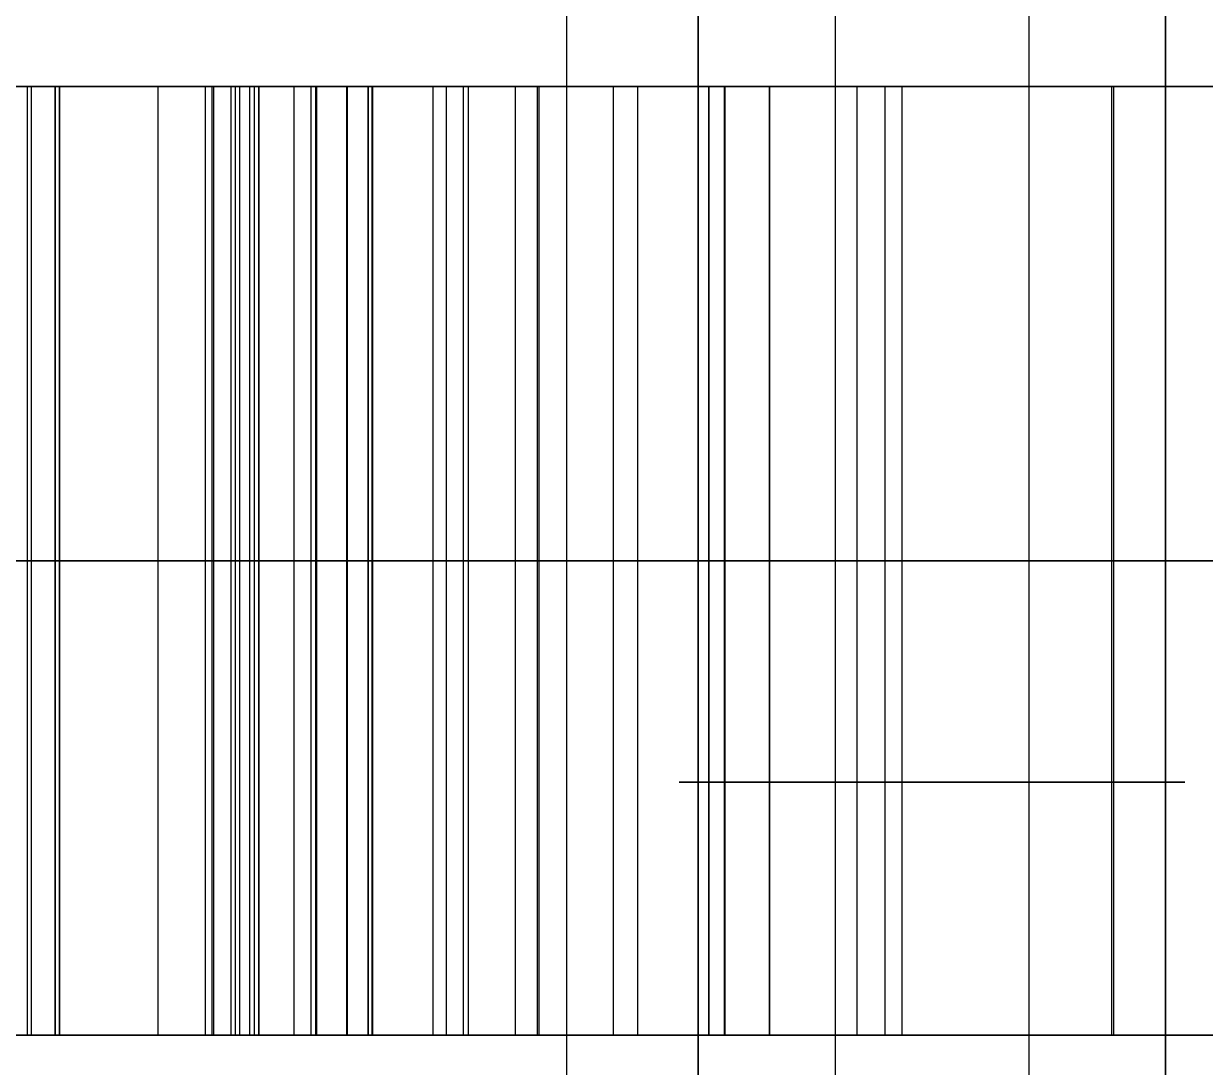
# Model space of a CAD drawing. Header units: millimetres. Extents: x 565 to 905, y -1671 to 168.
# Drawn here: x 671.46 to 690.15, y -46.04 to -29.53 of the extents above; entities that cross this region are included whole.
import ezdxf

# ---------------------------------------------------------------- set-up
doc = ezdxf.new("R2010")
doc.units = ezdxf.units.MM
doc.header["$MEASUREMENT"] = 0
doc.layers.add('V3', color=7, linetype='Continuous', true_color=0x000000)
doc.layers.add('V3 - steel', color=7, linetype='Continuous', true_color=0x191919)

msp = doc.modelspace()

# ---------------------------------------------------------------- linework, layer by layer
at = {"layer": 'V3'}
msp.add_line((648.283, -45.528, 225), (731, -45.528, 225), dxfattribs=at)
for points in [[(648.283, -30.528, 225), (687.889, -30.528, 225), (727.494, -30.528, 225)], [(671.524, -45.528, 332.135), (671.524, -38.028, 332.135), (671.524, -30.528, 332.135)], [(671.525, -45.528, 117.866), (671.525, -38.028, 117.866), (671.525, -30.528, 117.866)], [(671.585, -45.528, 332.179), (671.585, -38.028, 332.179), (671.585, -30.528, 332.179)], [(671.585, -45.528, 117.823), (671.585, -38.028, 117.823), (671.585, -30.528, 117.823)], [(671.962, -45.528, 149.709), (671.962, -38.028, 149.709), (671.962, -30.528, 149.709)], [(671.963, -45.528, 300.293), (671.963, -38.028, 300.293), (671.963, -30.528, 300.293)], [(672.03, -45.528, 149.74), (672.03, -38.028, 149.74), (672.03, -30.528, 149.74)], [(672.032, -45.528, 300.262), (672.032, -38.028, 300.262), (672.032, -30.528, 300.262)], [(673.588, -45.528, 146.355), (673.588, -38.028, 146.355), (673.588, -30.528, 146.355)], [(673.589, -45.528, 303.647), (673.589, -38.028, 303.647), (673.589, -30.528, 303.647)], [(674.335, -45.528, 333.724), (674.335, -38.028, 333.724), (674.335, -30.528, 333.724)], [(674.336, -45.528, 116.277), (674.336, -38.028, 116.277), (674.336, -30.528, 116.277)], [(674.436, -30.528, 287.063), (674.436, -38.028, 287.063), (674.436, -45.528, 287.063)], [(674.462, -30.528, 162.912), (674.462, -38.028, 162.912), (674.462, -45.528, 162.912)], [(674.744, -45.528, 151.349), (674.744, -38.028, 151.349), (674.744, -30.528, 151.349)], [(674.745, -45.528, 298.652), (674.745, -38.028, 298.652), (674.745, -30.528, 298.652)], [(674.811, -45.528, 307.169), (674.811, -38.028, 307.169), (674.811, -30.528, 307.169)], [(674.811, -45.528, 142.833), (674.811, -38.028, 142.833), (674.811, -30.528, 142.833)], [(674.881, -45.528, 307.142), (674.881, -38.028, 307.142), (674.881, -30.528, 307.142)], [(674.881, -45.528, 142.859), (674.881, -38.028, 142.859), (674.881, -30.528, 142.859)], [(675.038, -45.528, 323.652), (675.038, -38.028, 323.652), (675.038, -30.528, 323.652)], [(675.038, -45.528, 126.35), (675.038, -38.028, 126.35), (675.038, -30.528, 126.35)], [(675.112, -45.528, 323.664), (675.112, -38.028, 323.664), (675.112, -30.528, 323.664)], [(675.112, -45.528, 126.338), (675.112, -38.028, 126.338), (675.112, -30.528, 126.338)], [(675.182, -45.528, 161.4), (675.182, -38.028, 161.4), (675.182, -30.528, 161.4)], [(675.184, -45.528, 288.602), (675.184, -38.028, 288.602), (675.184, -30.528, 288.602)], [(675.74, -45.528, 319.991), (675.74, -38.028, 319.991), (675.74, -30.528, 319.991)], [(675.74, -45.528, 130.011), (675.74, -38.028, 130.011), (675.74, -30.528, 130.011)], [(676.01, -45.528, 316.273), (676.01, -38.028, 316.273), (676.01, -30.528, 316.273)], [(676.01, -45.528, 133.729), (676.01, -38.028, 133.729), (676.01, -30.528, 133.729)], [(676.084, -45.528, 316.28), (676.084, -38.028, 316.28), (676.084, -30.528, 316.28)], [(676.084, -45.528, 133.722), (676.084, -38.028, 133.722), (676.084, -30.528, 133.722)], [(676.093, -30.528, 301.144), (676.093, -38.028, 301.144), (676.093, -45.528, 301.144)], [(676.093, -30.528, 148.856), (676.093, -38.028, 148.856), (676.093, -45.528, 148.856)], [(676.567, -30.528, 299.144), (676.567, -38.028, 299.144), (676.567, -45.528, 299.144)], [(676.578, -30.528, 150.867), (676.578, -38.028, 150.867), (676.578, -45.528, 150.867)], [(676.912, -45.528, 159.294), (676.912, -38.028, 159.294), (676.912, -30.528, 159.294)], [(676.913, -45.528, 290.708), (676.913, -38.028, 290.708), (676.913, -30.528, 290.708)], [(676.97, -30.528, 160.561), (676.97, -38.028, 160.561), (676.97, -45.528, 160.561)], [(676.98, -30.528, 289.447), (676.98, -38.028, 289.447), (676.98, -45.528, 289.447)], [(677.938, -45.528, 306.362), (677.938, -38.028, 306.362), (677.938, -30.528, 306.362)], [(677.938, -45.528, 143.64), (677.938, -38.028, 143.64), (677.938, -30.528, 143.64)], [(678.15, -45.528, 324.516), (678.15, -38.028, 324.516), (678.15, -30.528, 324.516)], [(678.15, -45.528, 125.485), (678.15, -38.028, 125.485), (678.15, -30.528, 125.485)], [(678.414, -30.528, 302.884), (678.414, -38.028, 302.884), (678.414, -45.528, 302.884)], [(678.414, -30.528, 147.116), (678.414, -38.028, 147.116), (678.414, -45.528, 147.116)], [(678.498, -45.528, 157.079), (678.498, -38.028, 157.079), (678.498, -30.528, 157.079)], [(678.499, -45.528, 292.923), (678.499, -38.028, 292.923), (678.499, -30.528, 292.923)], [(679.239, -45.528, 316.243), (679.239, -38.028, 316.243), (679.239, -30.528, 316.243)], [(679.239, -45.528, 133.759), (679.239, -38.028, 133.759), (679.239, -30.528, 133.759)], [(679.58, -30.528, 291.696), (679.58, -38.028, 291.696), (679.58, -45.528, 291.696)], [(679.608, -30.528, 158.281), (679.608, -38.028, 158.281), (679.608, -45.528, 158.281)], [(680.786, -30.528, 304.554), (680.786, -38.028, 304.554), (680.786, -45.528, 304.554)], [(680.786, -30.528, 145.446), (680.786, -38.028, 145.446), (680.786, -45.528, 145.446)], [(681.174, -45.528, 334.111), (681.174, -38.028, 334.111), (681.174, -30.528, 334.111)], [(681.175, -45.528, 115.891), (681.175, -38.028, 115.891), (681.175, -30.528, 115.891)], [(682.299, -45.528, 331.629), (682.299, -38.028, 331.629), (682.299, -30.528, 331.629)], [(682.3, -45.528, 118.373), (682.3, -38.028, 118.373), (682.3, -30.528, 118.373)], [(682.542, -30.528, 146.515), (682.542, -38.028, 146.515), (682.542, -45.528, 146.515)], [(682.549, -30.528, 303.471), (682.549, -38.028, 303.471), (682.549, -45.528, 303.471)], [(683.258, -45.528, 329.079), (683.258, -38.028, 329.079), (683.258, -30.528, 329.079)], [(683.259, -45.528, 120.923), (683.259, -38.028, 120.923), (683.259, -30.528, 120.923)], [(684.643, -45.528, 142.243), (684.643, -38.028, 142.243), (684.643, -30.528, 142.243)], [(684.644, -45.528, 307.759), (684.644, -38.028, 307.759), (684.644, -30.528, 307.759)], [(685.088, -45.528, 310.447), (685.088, -38.028, 310.447), (685.088, -30.528, 310.447)], [(685.088, -45.528, 139.555), (685.088, -38.028, 139.555), (685.088, -30.528, 139.555)], [(685.354, -45.528, 136.844), (685.354, -38.028, 136.844), (685.354, -30.528, 136.844)], [(685.355, -45.528, 313.158), (685.355, -38.028, 313.158), (685.355, -30.528, 313.158)], [(688.663, -30.528, 298.299), (688.663, -38.028, 298.299), (688.663, -45.528, 298.299)], [(688.694, -30.528, 151.682), (688.694, -38.028, 151.682), (688.694, -45.528, 151.682)], [(582, -38.028), (735, -38.028), (888, -38.028)], [(582, -38.028, 15), (735, -38.028, 15), (888, -38.028, 15)], [(582, -38.028, 15), (735, -38.028, 15), (888, -38.028, 15)], [(582, -38.028, 30), (735, -38.028, 30), (888, -38.028, 30)]]:
    msp.add_open_spline(points, degree=2, dxfattribs=at)
for points, knots in [([(674.436, -30.528, 287.063), (672.705, -30.528, 288.539), (670.892, -30.528, 289.565), (667.38, -30.528, 290.851), (666.673, -30.528, 291.11), (666.022, -30.528, 291.34), (665.431, -30.528, 291.544)], [467.562487, 467.562487, 467.562487, 467.562487, 468.479144, 468.479144, 468.479144, 468.663571, 468.663571, 468.663571, 468.663571]), ([(665.431, -30.528, 158.456), (666.02, -30.528, 158.656), (666.668, -30.528, 158.883), (667.37, -30.528, 159.137), (670.901, -30.528, 160.413), (672.719, -30.528, 161.435), (674.462, -30.528, 162.912)], [517.714018, 517.714018, 517.714018, 517.714018, 517.897171, 517.897171, 517.897171, 518.81724, 518.81724, 518.81724, 518.81724]), ([(666.372, -30.528, 156.994), (666.388, -30.528, 157.013), (666.404, -30.528, 157.033), (666.42, -30.528, 157.052), (667.079, -30.528, 157.851), (667.833, -30.528, 158.609), (668.677, -30.528, 159.257), (670.42, -30.528, 160.594), (673.294, -30.528, 161.081), (675.182, -30.528, 161.4)], [-104.46169, -104.46169, -104.46169, -104.46169, -104.442641, -104.442641, -104.442641, -103.652974, -103.652974, -103.652974, -102.885889, -102.885889, -102.885889, -102.885889]), ([(675.184, -30.528, 288.602), (673.296, -30.528, 288.92), (670.422, -30.528, 289.407), (668.678, -30.528, 290.745), (667.835, -30.528, 291.392), (667.08, -30.528, 292.151), (666.421, -30.528, 292.95)], [-22.838476, -22.838476, -22.838476, -22.838476, -22.071372, -22.071372, -22.071372, -21.281712, -21.281712, -21.281712, -21.281712]), ([(671.524, -30.528, 332.135), (671.544, -30.528, 332.15), (671.564, -30.528, 332.164), (671.585, -30.528, 332.179), (672.428, -30.528, 332.78), (673.353, -30.528, 333.317), (674.335, -30.528, 333.724), (676.366, -30.528, 334.565), (679.268, -30.528, 334.292), (681.174, -30.528, 334.111)], [-40.146597, -40.146597, -40.146597, -40.146597, -40.127548, -40.127548, -40.127548, -39.33788, -39.33788, -39.33788, -38.570795, -38.570795, -38.570795, -38.570795]), ([(681.175, -30.528, 115.891), (679.269, -30.528, 115.71), (676.367, -30.528, 115.436), (674.336, -30.528, 116.277), (673.354, -30.528, 116.684), (672.429, -30.528, 117.222), (671.585, -30.528, 117.823), (671.565, -30.528, 117.837), (671.545, -30.528, 117.852), (671.525, -30.528, 117.866)], [-87.153569, -87.153569, -87.153569, -87.153569, -86.386465, -86.386465, -86.386465, -85.596806, -85.596806, -85.596806, -85.577816, -85.577816, -85.577816, -85.577816]), ([(678.498, -30.528, 157.079), (677.702, -30.528, 155.337), (676.488, -30.528, 152.687), (674.744, -30.528, 151.349), (673.901, -30.528, 150.702), (672.973, -30.528, 150.17), (672.03, -30.528, 149.74), (672.008, -30.528, 149.73), (671.985, -30.528, 149.719), (671.962, -30.528, 149.709)], [-101.445812, -101.445812, -101.445812, -101.445812, -100.678708, -100.678708, -100.678708, -99.889049, -99.889049, -99.889049, -99.870059, -99.870059, -99.870059, -99.870059]), ([(671.963, -30.528, 300.293), (671.986, -30.528, 300.282), (672.009, -30.528, 300.272), (672.032, -30.528, 300.262), (672.974, -30.528, 299.831), (673.902, -30.528, 299.299), (674.745, -30.528, 298.652), (676.489, -30.528, 297.314), (677.703, -30.528, 294.664), (678.499, -30.528, 292.923)], [-25.854354, -25.854354, -25.854354, -25.854354, -25.835305, -25.835305, -25.835305, -25.045637, -25.045637, -25.045637, -24.278552, -24.278552, -24.278552, -24.278552]), ([(684.644, -30.528, 307.759), (682.85, -30.528, 307.09), (680.117, -30.528, 306.075), (677.938, -30.528, 306.362), (676.884, -30.528, 306.5), (675.852, -30.528, 306.78), (674.881, -30.528, 307.142), (674.858, -30.528, 307.151), (674.835, -30.528, 307.16), (674.811, -30.528, 307.169)], [-29.984597, -29.984597, -29.984597, -29.984597, -29.217493, -29.217493, -29.217493, -28.427833, -28.427833, -28.427833, -28.408844, -28.408844, -28.408844, -28.408844]), ([(674.811, -30.528, 142.833), (674.834, -30.528, 142.842), (674.858, -30.528, 142.851), (674.881, -30.528, 142.859), (675.852, -30.528, 143.222), (676.884, -30.528, 143.501), (677.938, -30.528, 143.64), (680.117, -30.528, 143.927), (682.849, -30.528, 142.912), (684.643, -30.528, 142.243)], [-97.315569, -97.315569, -97.315569, -97.315569, -97.29652, -97.29652, -97.29652, -96.506852, -96.506852, -96.506852, -95.739767, -95.739767, -95.739767, -95.739767]), ([(683.258, -30.528, 329.079), (682.039, -30.528, 327.603), (680.18, -30.528, 325.357), (678.15, -30.528, 324.516), (677.167, -30.528, 324.109), (676.133, -30.528, 323.836), (675.112, -30.528, 323.664), (675.087, -30.528, 323.66), (675.063, -30.528, 323.656), (675.038, -30.528, 323.652)], [-37.130719, -37.130719, -37.130719, -37.130719, -36.363615, -36.363615, -36.363615, -35.573955, -35.573955, -35.573955, -35.554966, -35.554966, -35.554966, -35.554966]), ([(675.038, -30.528, 126.35), (675.063, -30.528, 126.346), (675.088, -30.528, 126.342), (675.112, -30.528, 126.338), (676.134, -30.528, 126.166), (677.168, -30.528, 125.892), (678.15, -30.528, 125.485), (680.181, -30.528, 124.644), (682.039, -30.528, 122.399), (683.259, -30.528, 120.923)], [-90.169447, -90.169447, -90.169447, -90.169447, -90.150398, -90.150398, -90.150398, -89.360731, -89.360731, -89.360731, -88.593646, -88.593646, -88.593646, -88.593646]), ([(676.01, -30.528, 316.273), (676.034, -30.528, 316.275), (676.059, -30.528, 316.278), (676.084, -30.528, 316.28), (677.116, -30.528, 316.379), (678.185, -30.528, 316.382), (679.239, -30.528, 316.243), (681.418, -30.528, 315.956), (683.795, -30.528, 314.268), (685.355, -30.528, 313.158)], [-33.000475, -33.000475, -33.000475, -33.000475, -32.981426, -32.981426, -32.981426, -32.191759, -32.191759, -32.191759, -31.424674, -31.424674, -31.424674, -31.424674]), ([(685.354, -30.528, 136.844), (683.794, -30.528, 135.734), (681.418, -30.528, 134.046), (679.239, -30.528, 133.759), (678.185, -30.528, 133.62), (677.115, -30.528, 133.623), (676.084, -30.528, 133.722), (676.059, -30.528, 133.724), (676.034, -30.528, 133.726), (676.01, -30.528, 133.729)], [-94.299691, -94.299691, -94.299691, -94.299691, -93.532587, -93.532587, -93.532587, -92.742927, -92.742927, -92.742927, -92.723938, -92.723938, -92.723938, -92.723938]), ([(676.093, -30.528, 301.144), (676.23, -30.528, 300.537), (676.388, -30.528, 299.869), (676.567, -30.528, 299.144), (677.467, -30.528, 295.499), (678.293, -30.528, 293.584), (679.58, -30.528, 291.696)], [463.927266, 463.927266, 463.927266, 463.927266, 464.11042, 464.11042, 464.11042, 465.030488, 465.030488, 465.030488, 465.030488]), ([(679.608, -30.528, 158.281), (678.321, -30.528, 156.405), (677.49, -30.528, 154.494), (676.578, -30.528, 150.867), (676.395, -30.528, 150.137), (676.233, -30.528, 149.466), (676.093, -30.528, 148.856)], [521.349238, 521.349238, 521.349238, 521.349238, 522.265895, 522.265895, 522.265895, 522.450322, 522.450322, 522.450322, 522.450322]), ([(688.663, -30.528, 298.299), (687.277, -30.528, 300.102), (685.716, -30.528, 301.483), (682.549, -30.528, 303.471), (681.911, -30.528, 303.871), (681.323, -30.528, 304.232), (680.786, -30.528, 304.554)], [460.839143, 460.839143, 460.839143, 460.839143, 461.7558, 461.7558, 461.7558, 461.940227, 461.940227, 461.940227, 461.940227]), ([(680.786, -30.528, 145.446), (681.321, -30.528, 145.764), (681.907, -30.528, 146.121), (682.542, -30.528, 146.515), (685.73, -30.528, 148.498), (687.296, -30.528, 149.875), (688.694, -30.528, 151.682)], [524.437361, 524.437361, 524.437361, 524.437361, 524.620515, 524.620515, 524.620515, 525.540583, 525.540583, 525.540583, 525.540583]), ([(674.436, -38.028, 287.063), (672.705, -38.028, 288.539), (670.892, -38.028, 289.565), (667.38, -38.028, 290.851), (666.673, -38.028, 291.11), (666.022, -38.028, 291.34), (665.431, -38.028, 291.544)], [467.562487, 467.562487, 467.562487, 467.562487, 468.479144, 468.479144, 468.479144, 468.663571, 468.663571, 468.663571, 468.663571]), ([(665.431, -38.028, 158.456), (666.02, -38.028, 158.656), (666.668, -38.028, 158.883), (667.37, -38.028, 159.137), (670.901, -38.028, 160.413), (672.719, -38.028, 161.435), (674.462, -38.028, 162.912)], [517.714018, 517.714018, 517.714018, 517.714018, 517.897171, 517.897171, 517.897171, 518.81724, 518.81724, 518.81724, 518.81724]), ([(666.372, -38.028, 156.994), (666.388, -38.028, 157.013), (666.404, -38.028, 157.033), (666.42, -38.028, 157.052), (667.079, -38.028, 157.851), (667.833, -38.028, 158.609), (668.677, -38.028, 159.257), (670.42, -38.028, 160.594), (673.294, -38.028, 161.081), (675.182, -38.028, 161.4)], [-104.46169, -104.46169, -104.46169, -104.46169, -104.442641, -104.442641, -104.442641, -103.652974, -103.652974, -103.652974, -102.885889, -102.885889, -102.885889, -102.885889]), ([(675.184, -38.028, 288.602), (673.296, -38.028, 288.92), (670.422, -38.028, 289.407), (668.678, -38.028, 290.745), (667.835, -38.028, 291.392), (667.08, -38.028, 292.151), (666.421, -38.028, 292.95)], [-22.838476, -22.838476, -22.838476, -22.838476, -22.071372, -22.071372, -22.071372, -21.281712, -21.281712, -21.281712, -21.281712]), ([(671.524, -38.028, 332.135), (671.544, -38.028, 332.15), (671.564, -38.028, 332.164), (671.585, -38.028, 332.179), (672.428, -38.028, 332.78), (673.353, -38.028, 333.317), (674.335, -38.028, 333.724), (676.366, -38.028, 334.565), (679.268, -38.028, 334.292), (681.174, -38.028, 334.111)], [-40.146597, -40.146597, -40.146597, -40.146597, -40.127548, -40.127548, -40.127548, -39.33788, -39.33788, -39.33788, -38.570795, -38.570795, -38.570795, -38.570795]), ([(681.175, -38.028, 115.891), (679.269, -38.028, 115.71), (676.367, -38.028, 115.436), (674.336, -38.028, 116.277), (673.354, -38.028, 116.684), (672.429, -38.028, 117.222), (671.585, -38.028, 117.823), (671.565, -38.028, 117.837), (671.545, -38.028, 117.852), (671.525, -38.028, 117.866)], [-87.153569, -87.153569, -87.153569, -87.153569, -86.386465, -86.386465, -86.386465, -85.596806, -85.596806, -85.596806, -85.577816, -85.577816, -85.577816, -85.577816]), ([(678.498, -38.028, 157.079), (677.702, -38.028, 155.337), (676.488, -38.028, 152.687), (674.744, -38.028, 151.349), (673.901, -38.028, 150.702), (672.973, -38.028, 150.17), (672.03, -38.028, 149.74), (672.008, -38.028, 149.73), (671.985, -38.028, 149.719), (671.962, -38.028, 149.709)], [-101.445812, -101.445812, -101.445812, -101.445812, -100.678708, -100.678708, -100.678708, -99.889049, -99.889049, -99.889049, -99.870059, -99.870059, -99.870059, -99.870059]), ([(671.963, -38.028, 300.293), (671.986, -38.028, 300.282), (672.009, -38.028, 300.272), (672.032, -38.028, 300.262), (672.974, -38.028, 299.831), (673.902, -38.028, 299.299), (674.745, -38.028, 298.652), (676.489, -38.028, 297.314), (677.703, -38.028, 294.664), (678.499, -38.028, 292.923)], [-25.854354, -25.854354, -25.854354, -25.854354, -25.835305, -25.835305, -25.835305, -25.045637, -25.045637, -25.045637, -24.278552, -24.278552, -24.278552, -24.278552]), ([(684.644, -38.028, 307.759), (682.85, -38.028, 307.09), (680.117, -38.028, 306.075), (677.938, -38.028, 306.362), (676.884, -38.028, 306.5), (675.852, -38.028, 306.78), (674.881, -38.028, 307.142), (674.858, -38.028, 307.151), (674.835, -38.028, 307.16), (674.811, -38.028, 307.169)], [-29.984597, -29.984597, -29.984597, -29.984597, -29.217493, -29.217493, -29.217493, -28.427833, -28.427833, -28.427833, -28.408844, -28.408844, -28.408844, -28.408844]), ([(674.811, -38.028, 142.833), (674.834, -38.028, 142.842), (674.858, -38.028, 142.851), (674.881, -38.028, 142.859), (675.852, -38.028, 143.222), (676.884, -38.028, 143.501), (677.938, -38.028, 143.64), (680.117, -38.028, 143.927), (682.849, -38.028, 142.912), (684.643, -38.028, 142.243)], [-97.315569, -97.315569, -97.315569, -97.315569, -97.29652, -97.29652, -97.29652, -96.506852, -96.506852, -96.506852, -95.739767, -95.739767, -95.739767, -95.739767]), ([(683.258, -38.028, 329.079), (682.039, -38.028, 327.603), (680.18, -38.028, 325.357), (678.15, -38.028, 324.516), (677.167, -38.028, 324.109), (676.133, -38.028, 323.836), (675.112, -38.028, 323.664), (675.087, -38.028, 323.66), (675.063, -38.028, 323.656), (675.038, -38.028, 323.652)], [-37.130719, -37.130719, -37.130719, -37.130719, -36.363615, -36.363615, -36.363615, -35.573955, -35.573955, -35.573955, -35.554966, -35.554966, -35.554966, -35.554966]), ([(675.038, -38.028, 126.35), (675.063, -38.028, 126.346), (675.088, -38.028, 126.342), (675.112, -38.028, 126.338), (676.134, -38.028, 126.166), (677.168, -38.028, 125.892), (678.15, -38.028, 125.485), (680.181, -38.028, 124.644), (682.039, -38.028, 122.399), (683.259, -38.028, 120.923)], [-90.169447, -90.169447, -90.169447, -90.169447, -90.150398, -90.150398, -90.150398, -89.360731, -89.360731, -89.360731, -88.593646, -88.593646, -88.593646, -88.593646]), ([(676.01, -38.028, 316.273), (676.034, -38.028, 316.275), (676.059, -38.028, 316.278), (676.084, -38.028, 316.28), (677.116, -38.028, 316.379), (678.185, -38.028, 316.382), (679.239, -38.028, 316.243), (681.418, -38.028, 315.956), (683.795, -38.028, 314.268), (685.355, -38.028, 313.158)], [-33.000475, -33.000475, -33.000475, -33.000475, -32.981426, -32.981426, -32.981426, -32.191759, -32.191759, -32.191759, -31.424674, -31.424674, -31.424674, -31.424674]), ([(685.354, -38.028, 136.844), (683.794, -38.028, 135.734), (681.418, -38.028, 134.046), (679.239, -38.028, 133.759), (678.185, -38.028, 133.62), (677.115, -38.028, 133.623), (676.084, -38.028, 133.722), (676.059, -38.028, 133.724), (676.034, -38.028, 133.726), (676.01, -38.028, 133.729)], [-94.299691, -94.299691, -94.299691, -94.299691, -93.532587, -93.532587, -93.532587, -92.742927, -92.742927, -92.742927, -92.723938, -92.723938, -92.723938, -92.723938]), ([(676.093, -38.028, 301.144), (676.23, -38.028, 300.537), (676.388, -38.028, 299.869), (676.567, -38.028, 299.144), (677.467, -38.028, 295.499), (678.293, -38.028, 293.584), (679.58, -38.028, 291.696)], [463.927266, 463.927266, 463.927266, 463.927266, 464.11042, 464.11042, 464.11042, 465.030488, 465.030488, 465.030488, 465.030488]), ([(679.608, -38.028, 158.281), (678.321, -38.028, 156.405), (677.49, -38.028, 154.494), (676.578, -38.028, 150.867), (676.395, -38.028, 150.137), (676.233, -38.028, 149.466), (676.093, -38.028, 148.856)], [521.349238, 521.349238, 521.349238, 521.349238, 522.265895, 522.265895, 522.265895, 522.450322, 522.450322, 522.450322, 522.450322]), ([(688.663, -38.028, 298.299), (687.277, -38.028, 300.102), (685.716, -38.028, 301.483), (682.549, -38.028, 303.471), (681.911, -38.028, 303.871), (681.323, -38.028, 304.232), (680.786, -38.028, 304.554)], [460.839143, 460.839143, 460.839143, 460.839143, 461.7558, 461.7558, 461.7558, 461.940227, 461.940227, 461.940227, 461.940227]), ([(680.786, -38.028, 145.446), (681.321, -38.028, 145.764), (681.907, -38.028, 146.121), (682.542, -38.028, 146.515), (685.73, -38.028, 148.498), (687.296, -38.028, 149.875), (688.694, -38.028, 151.682)], [524.437361, 524.437361, 524.437361, 524.437361, 524.620515, 524.620515, 524.620515, 525.540583, 525.540583, 525.540583, 525.540583]), ([(665.431, -45.528, 158.456), (666.02, -45.528, 158.656), (666.668, -45.528, 158.883), (667.37, -45.528, 159.137), (670.901, -45.528, 160.413), (672.719, -45.528, 161.435), (674.462, -45.528, 162.912)], [719.414335, 719.414335, 719.414335, 719.414335, 719.597488, 719.597488, 719.597488, 720.517557, 720.517557, 720.517557, 720.517557]), ([(674.436, -45.528, 287.063), (672.705, -45.528, 288.539), (670.892, -45.528, 289.565), (667.38, -45.528, 290.851), (666.673, -45.528, 291.11), (666.022, -45.528, 291.34), (665.431, -45.528, 291.544)], [467.562487, 467.562487, 467.562487, 467.562487, 468.479144, 468.479144, 468.479144, 468.663571, 468.663571, 468.663571, 468.663571]), ([(666.372, -45.528, 156.994), (666.388, -45.528, 157.013), (666.404, -45.528, 157.033), (666.42, -45.528, 157.052), (667.079, -45.528, 157.851), (667.833, -45.528, 158.609), (668.677, -45.528, 159.257), (670.42, -45.528, 160.594), (673.294, -45.528, 161.081), (675.182, -45.528, 161.4)], [-104.46169, -104.46169, -104.46169, -104.46169, -104.442641, -104.442641, -104.442641, -103.652974, -103.652974, -103.652974, -102.885889, -102.885889, -102.885889, -102.885889]), ([(675.184, -45.528, 288.602), (673.296, -45.528, 288.92), (670.422, -45.528, 289.407), (668.678, -45.528, 290.745), (667.835, -45.528, 291.392), (667.08, -45.528, 292.151), (666.421, -45.528, 292.95)], [-22.838476, -22.838476, -22.838476, -22.838476, -22.071372, -22.071372, -22.071372, -21.281712, -21.281712, -21.281712, -21.281712]), ([(671.524, -45.528, 332.135), (671.544, -45.528, 332.15), (671.564, -45.528, 332.164), (671.585, -45.528, 332.179), (672.428, -45.528, 332.78), (673.353, -45.528, 333.317), (674.335, -45.528, 333.724), (676.366, -45.528, 334.565), (679.268, -45.528, 334.292), (681.174, -45.528, 334.111)], [-40.146597, -40.146597, -40.146597, -40.146597, -40.127548, -40.127548, -40.127548, -39.33788, -39.33788, -39.33788, -38.570795, -38.570795, -38.570795, -38.570795]), ([(681.175, -45.528, 115.891), (679.269, -45.528, 115.71), (676.367, -45.528, 115.436), (674.336, -45.528, 116.277), (673.354, -45.528, 116.684), (672.429, -45.528, 117.222), (671.585, -45.528, 117.823), (671.565, -45.528, 117.837), (671.545, -45.528, 117.852), (671.525, -45.528, 117.866)], [-87.153569, -87.153569, -87.153569, -87.153569, -86.386465, -86.386465, -86.386465, -85.596806, -85.596806, -85.596806, -85.577816, -85.577816, -85.577816, -85.577816]), ([(678.498, -45.528, 157.079), (677.702, -45.528, 155.337), (676.488, -45.528, 152.687), (674.744, -45.528, 151.349), (673.901, -45.528, 150.702), (672.973, -45.528, 150.17), (672.03, -45.528, 149.74), (672.008, -45.528, 149.73), (671.985, -45.528, 149.719), (671.962, -45.528, 149.709)], [-101.445812, -101.445812, -101.445812, -101.445812, -100.678708, -100.678708, -100.678708, -99.889049, -99.889049, -99.889049, -99.870059, -99.870059, -99.870059, -99.870059]), ([(671.963, -45.528, 300.293), (671.986, -45.528, 300.282), (672.009, -45.528, 300.272), (672.032, -45.528, 300.262), (672.974, -45.528, 299.831), (673.902, -45.528, 299.299), (674.745, -45.528, 298.652), (676.489, -45.528, 297.314), (677.703, -45.528, 294.664), (678.499, -45.528, 292.923)], [-25.854354, -25.854354, -25.854354, -25.854354, -25.835305, -25.835305, -25.835305, -25.045637, -25.045637, -25.045637, -24.278552, -24.278552, -24.278552, -24.278552]), ([(684.644, -45.528, 307.759), (682.85, -45.528, 307.09), (680.117, -45.528, 306.075), (677.938, -45.528, 306.362), (676.884, -45.528, 306.5), (675.852, -45.528, 306.78), (674.881, -45.528, 307.142), (674.858, -45.528, 307.151), (674.835, -45.528, 307.16), (674.811, -45.528, 307.169)], [-29.984597, -29.984597, -29.984597, -29.984597, -29.217493, -29.217493, -29.217493, -28.427833, -28.427833, -28.427833, -28.408844, -28.408844, -28.408844, -28.408844]), ([(674.811, -45.528, 142.833), (674.834, -45.528, 142.842), (674.858, -45.528, 142.851), (674.881, -45.528, 142.859), (675.852, -45.528, 143.222), (676.884, -45.528, 143.501), (677.938, -45.528, 143.64), (680.117, -45.528, 143.927), (682.849, -45.528, 142.912), (684.643, -45.528, 142.243)], [-97.315569, -97.315569, -97.315569, -97.315569, -97.29652, -97.29652, -97.29652, -96.506852, -96.506852, -96.506852, -95.739767, -95.739767, -95.739767, -95.739767]), ([(683.258, -45.528, 329.079), (682.039, -45.528, 327.603), (680.18, -45.528, 325.357), (678.15, -45.528, 324.516), (677.167, -45.528, 324.109), (676.133, -45.528, 323.836), (675.112, -45.528, 323.664), (675.087, -45.528, 323.66), (675.063, -45.528, 323.656), (675.038, -45.528, 323.652)], [-37.130719, -37.130719, -37.130719, -37.130719, -36.363615, -36.363615, -36.363615, -35.573955, -35.573955, -35.573955, -35.554966, -35.554966, -35.554966, -35.554966]), ([(675.038, -45.528, 126.35), (675.063, -45.528, 126.346), (675.088, -45.528, 126.342), (675.112, -45.528, 126.338), (676.134, -45.528, 126.166), (677.168, -45.528, 125.892), (678.15, -45.528, 125.485), (680.181, -45.528, 124.644), (682.039, -45.528, 122.399), (683.259, -45.528, 120.923)], [-90.169447, -90.169447, -90.169447, -90.169447, -90.150398, -90.150398, -90.150398, -89.360731, -89.360731, -89.360731, -88.593646, -88.593646, -88.593646, -88.593646]), ([(676.01, -45.528, 316.273), (676.034, -45.528, 316.275), (676.059, -45.528, 316.278), (676.084, -45.528, 316.28), (677.116, -45.528, 316.379), (678.185, -45.528, 316.382), (679.239, -45.528, 316.243), (681.418, -45.528, 315.956), (683.795, -45.528, 314.268), (685.355, -45.528, 313.158)], [-33.000475, -33.000475, -33.000475, -33.000475, -32.981426, -32.981426, -32.981426, -32.191759, -32.191759, -32.191759, -31.424674, -31.424674, -31.424674, -31.424674]), ([(685.354, -45.528, 136.844), (683.794, -45.528, 135.734), (681.418, -45.528, 134.046), (679.239, -45.528, 133.759), (678.185, -45.528, 133.62), (677.115, -45.528, 133.623), (676.084, -45.528, 133.722), (676.059, -45.528, 133.724), (676.034, -45.528, 133.726), (676.01, -45.528, 133.729)], [-94.299691, -94.299691, -94.299691, -94.299691, -93.532587, -93.532587, -93.532587, -92.742927, -92.742927, -92.742927, -92.723938, -92.723938, -92.723938, -92.723938]), ([(679.608, -45.528, 158.281), (678.321, -45.528, 156.405), (677.49, -45.528, 154.494), (676.578, -45.528, 150.867), (676.395, -45.528, 150.137), (676.233, -45.528, 149.466), (676.093, -45.528, 148.856)], [723.049555, 723.049555, 723.049555, 723.049555, 723.966212, 723.966212, 723.966212, 724.150639, 724.150639, 724.150639, 724.150639]), ([(676.093, -45.528, 301.144), (676.23, -45.528, 300.537), (676.388, -45.528, 299.869), (676.567, -45.528, 299.144), (677.467, -45.528, 295.499), (678.293, -45.528, 293.584), (679.58, -45.528, 291.696)], [665.627583, 665.627583, 665.627583, 665.627583, 665.810737, 665.810737, 665.810737, 666.730805, 666.730805, 666.730805, 666.730805]), ([(680.786, -45.528, 145.446), (681.321, -45.528, 145.764), (681.907, -45.528, 146.121), (682.542, -45.528, 146.515), (685.73, -45.528, 148.498), (687.296, -45.528, 149.875), (688.694, -45.528, 151.682)], [726.137679, 726.137679, 726.137679, 726.137679, 726.320832, 726.320832, 726.320832, 727.240901, 727.240901, 727.240901, 727.240901]), ([(688.663, -45.528, 298.299), (687.277, -45.528, 300.102), (685.716, -45.528, 301.483), (682.549, -45.528, 303.471), (681.911, -45.528, 303.871), (681.323, -45.528, 304.232), (680.786, -45.528, 304.554)], [662.53946, 662.53946, 662.53946, 662.53946, 663.456117, 663.456117, 663.456117, 663.640544, 663.640544, 663.640544, 663.640544])]:
    msp.add_open_spline(points, degree=3, knots=knots, dxfattribs=at)
for points, weights in [([(666.993, -30.528, 338.04), (668.731, -30.528, 336.253), (670.248, -30.528, 334.276), (671.524, -30.528, 332.135)], [1, 0.995432816344, 0.995432816344, 1]), ([(671.525, -30.528, 117.866), (670.249, -30.528, 115.725), (668.732, -30.528, 113.748), (666.994, -30.528, 111.962)], [1, 0.995432816344, 0.995432816344, 1]), ([(671.962, -30.528, 149.709), (673.179, -30.528, 147.534), (674.133, -30.528, 145.231), (674.811, -30.528, 142.833)], [1, 0.995432816344, 0.995432816344, 1]), ([(674.811, -30.528, 307.169), (674.133, -30.528, 304.77), (673.18, -30.528, 302.468), (671.963, -30.528, 300.293)], [1, 0.995432816344, 0.995432816344, 1]), ([(679.58, -30.528, 291.696), (677.813, -30.528, 290.228), (676.097, -30.528, 288.683), (674.436, -30.528, 287.063)], [0.693252984075, 0.686423119868, 0.680001710483, 0.673988755923]), ([(674.462, -30.528, 162.912), (676.107, -30.528, 161.308), (677.823, -30.528, 159.763), (679.608, -30.528, 158.281)], [0.55332332359, 0.547872033441, 0.542746753544, 0.5379474839]), ([(675.038, -30.528, 323.652), (675.65, -30.528, 321.236), (675.975, -30.528, 318.765), (676.01, -30.528, 316.273)], [1, 0.995432816344, 0.995432816344, 1]), ([(676.01, -30.528, 133.729), (675.975, -30.528, 131.237), (675.65, -30.528, 128.766), (675.038, -30.528, 126.35)], [1, 0.995432816344, 0.995432816344, 1]), ([(675.182, -30.528, 161.4), (676.382, -30.528, 160.033), (677.489, -30.528, 158.591), (678.498, -30.528, 157.079)], [1, 0.998547387537, 0.998547387537, 1]), ([(678.499, -30.528, 292.923), (677.49, -30.528, 291.411), (676.383, -30.528, 289.968), (675.184, -30.528, 288.602)], [1, 0.998547387537, 0.998547387537, 1]), ([(680.786, -30.528, 304.554), (679.188, -30.528, 303.465), (677.623, -30.528, 302.328), (676.093, -30.528, 301.144)], [0.693252984075, 0.693043125679, 0.693043125679, 0.693252984075]), ([(676.093, -30.528, 148.856), (677.623, -30.528, 147.672), (679.188, -30.528, 146.535), (680.786, -30.528, 145.446)], [0.5379474839, 0.53778463888, 0.53778463888, 0.5379474839]), ([(681.174, -30.528, 334.111), (681.979, -30.528, 332.48), (682.675, -30.528, 330.801), (683.258, -30.528, 329.079)], [1, 0.998547387537, 0.998547387537, 1]), ([(683.259, -30.528, 120.923), (682.675, -30.528, 119.201), (681.98, -30.528, 117.521), (681.175, -30.528, 115.891)], [1, 0.998547387537, 0.998547387537, 1]), ([(684.643, -30.528, 142.243), (684.999, -30.528, 140.46), (685.237, -30.528, 138.658), (685.354, -30.528, 136.844)], [1, 0.998547387537, 0.998547387537, 1]), ([(685.355, -30.528, 313.158), (685.237, -30.528, 311.344), (685, -30.528, 309.541), (684.644, -30.528, 307.759)], [1, 0.998547387537, 0.998547387537, 1]), ([(694.658, -30.528, 301.761), (692.624, -30.528, 300.692), (690.624, -30.528, 299.538), (688.663, -30.528, 298.299)], [0.713067830443, 0.706042752204, 0.699437803415, 0.693252984075]), ([(688.694, -30.528, 151.682), (690.637, -30.528, 150.455), (692.636, -30.528, 149.3), (694.69, -30.528, 148.222)], [0.5379474839, 0.5326476751, 0.527664817326, 0.522998910577]), ([(666.993, -38.028, 338.04), (668.731, -38.028, 336.253), (670.248, -38.028, 334.276), (671.524, -38.028, 332.135)], [1, 0.995432816344, 0.995432816344, 1]), ([(671.525, -38.028, 117.866), (670.249, -38.028, 115.725), (668.732, -38.028, 113.748), (666.994, -38.028, 111.962)], [1, 0.995432816344, 0.995432816344, 1]), ([(671.962, -38.028, 149.709), (673.179, -38.028, 147.534), (674.133, -38.028, 145.231), (674.811, -38.028, 142.833)], [1, 0.995432816344, 0.995432816344, 1]), ([(674.811, -38.028, 307.169), (674.133, -38.028, 304.77), (673.18, -38.028, 302.468), (671.963, -38.028, 300.293)], [1, 0.995432816344, 0.995432816344, 1]), ([(679.58, -38.028, 291.696), (677.813, -38.028, 290.228), (676.097, -38.028, 288.683), (674.436, -38.028, 287.063)], [0.693252984075, 0.686423119868, 0.680001710483, 0.673988755923]), ([(674.462, -38.028, 162.912), (676.107, -38.028, 161.308), (677.823, -38.028, 159.763), (679.608, -38.028, 158.281)], [0.55332332359, 0.547872033441, 0.542746753544, 0.5379474839]), ([(675.038, -38.028, 323.652), (675.65, -38.028, 321.236), (675.975, -38.028, 318.765), (676.01, -38.028, 316.273)], [1, 0.995432816344, 0.995432816344, 1]), ([(676.01, -38.028, 133.729), (675.975, -38.028, 131.237), (675.65, -38.028, 128.766), (675.038, -38.028, 126.35)], [1, 0.995432816344, 0.995432816344, 1]), ([(675.182, -38.028, 161.4), (676.382, -38.028, 160.033), (677.489, -38.028, 158.591), (678.498, -38.028, 157.079)], [1, 0.998547387537, 0.998547387537, 1]), ([(678.499, -38.028, 292.923), (677.49, -38.028, 291.411), (676.383, -38.028, 289.968), (675.184, -38.028, 288.602)], [1, 0.998547387537, 0.998547387537, 1]), ([(680.786, -38.028, 304.554), (679.188, -38.028, 303.465), (677.623, -38.028, 302.328), (676.093, -38.028, 301.144)], [0.693252984075, 0.693043125679, 0.693043125679, 0.693252984075]), ([(676.093, -38.028, 148.856), (677.623, -38.028, 147.672), (679.188, -38.028, 146.535), (680.786, -38.028, 145.446)], [0.5379474839, 0.53778463888, 0.53778463888, 0.5379474839]), ([(681.174, -38.028, 334.111), (681.979, -38.028, 332.48), (682.675, -38.028, 330.801), (683.258, -38.028, 329.079)], [1, 0.998547387537, 0.998547387537, 1]), ([(683.259, -38.028, 120.923), (682.675, -38.028, 119.201), (681.98, -38.028, 117.521), (681.175, -38.028, 115.891)], [1, 0.998547387537, 0.998547387537, 1]), ([(684.643, -38.028, 142.243), (684.999, -38.028, 140.46), (685.237, -38.028, 138.658), (685.354, -38.028, 136.844)], [1, 0.998547387537, 0.998547387537, 1]), ([(685.355, -38.028, 313.158), (685.237, -38.028, 311.344), (685, -38.028, 309.541), (684.644, -38.028, 307.759)], [1, 0.998547387537, 0.998547387537, 1]), ([(694.658, -38.028, 301.761), (692.624, -38.028, 300.692), (690.624, -38.028, 299.538), (688.663, -38.028, 298.299)], [0.713067830443, 0.706042752204, 0.699437803415, 0.693252984075]), ([(688.694, -38.028, 151.682), (690.637, -38.028, 150.455), (692.636, -38.028, 149.3), (694.69, -38.028, 148.222)], [0.5379474839, 0.5326476751, 0.527664817326, 0.522998910577]), ([(666.993, -45.528, 338.04), (668.731, -45.528, 336.253), (670.248, -45.528, 334.276), (671.524, -45.528, 332.135)], [1, 0.995432816344, 0.995432816344, 1]), ([(671.525, -45.528, 117.866), (670.249, -45.528, 115.725), (668.732, -45.528, 113.748), (666.994, -45.528, 111.962)], [1, 0.995432816344, 0.995432816344, 1]), ([(671.962, -45.528, 149.709), (673.179, -45.528, 147.534), (674.133, -45.528, 145.231), (674.811, -45.528, 142.833)], [1, 0.995432816344, 0.995432816344, 1]), ([(674.811, -45.528, 307.169), (674.133, -45.528, 304.77), (673.18, -45.528, 302.468), (671.963, -45.528, 300.293)], [1, 0.995432816344, 0.995432816344, 1]), ([(679.58, -45.528, 291.696), (677.813, -45.528, 290.228), (676.097, -45.528, 288.683), (674.436, -45.528, 287.063)], [0.693252988649, 0.686423124396, 0.68000171497, 0.673988760369]), ([(674.462, -45.528, 162.912), (676.107, -45.528, 161.308), (677.823, -45.528, 159.763), (679.608, -45.528, 158.281)], [0.55332332724, 0.547872037055, 0.542746757125, 0.537947487449]), ([(675.038, -45.528, 323.652), (675.65, -45.528, 321.236), (675.975, -45.528, 318.765), (676.01, -45.528, 316.273)], [1, 0.995432816344, 0.995432816344, 1]), ([(676.01, -45.528, 133.729), (675.975, -45.528, 131.237), (675.65, -45.528, 128.766), (675.038, -45.528, 126.35)], [1, 0.995432816344, 0.995432816344, 1]), ([(675.182, -45.528, 161.4), (676.382, -45.528, 160.033), (677.489, -45.528, 158.591), (678.498, -45.528, 157.079)], [1, 0.998547387537, 0.998547387537, 1]), ([(678.499, -45.528, 292.923), (677.49, -45.528, 291.411), (676.383, -45.528, 289.968), (675.184, -45.528, 288.602)], [1, 0.998547387537, 0.998547387537, 1]), ([(676.093, -45.528, 148.856), (677.623, -45.528, 147.672), (679.188, -45.528, 146.535), (680.786, -45.528, 145.446)], [0.537947487449, 0.537784642428, 0.537784642428, 0.537947487449]), ([(680.786, -45.528, 304.554), (679.188, -45.528, 303.465), (677.623, -45.528, 302.328), (676.093, -45.528, 301.144)], [0.693252988498, 0.693043130251, 0.693043130301, 0.693252988649]), ([(681.174, -45.528, 334.111), (681.979, -45.528, 332.48), (682.675, -45.528, 330.801), (683.258, -45.528, 329.079)], [1, 0.998547387537, 0.998547387537, 1]), ([(683.259, -45.528, 120.923), (682.675, -45.528, 119.201), (681.98, -45.528, 117.521), (681.175, -45.528, 115.891)], [1, 0.998547387537, 0.998547387537, 1]), ([(684.643, -45.528, 142.243), (684.999, -45.528, 140.46), (685.237, -45.528, 138.658), (685.354, -45.528, 136.844)], [1, 0.998547387537, 0.998547387537, 1]), ([(685.355, -45.528, 313.158), (685.237, -45.528, 311.344), (685, -45.528, 309.541), (684.644, -45.528, 307.759)], [1, 0.998547387537, 0.998547387537, 1]), ([(694.658, -45.528, 301.761), (692.624, -45.528, 300.692), (690.624, -45.528, 299.538), (688.663, -45.528, 298.299)], [0.713067830443, 0.706042752204, 0.699437803415, 0.693252984075]), ([(688.694, -45.528, 151.682), (690.637, -45.528, 150.455), (692.636, -45.528, 149.3), (694.69, -45.528, 148.222)], [0.537947487449, 0.532647678614, 0.527664820807, 0.522998914028])]:
    msp.add_rational_spline(points, weights, degree=3, dxfattribs=at)
at = {"layer": 'V3 - steel'}
for points in [[(682.13, -19.028, 107.812), (682.13, -41.528, 107.812), (682.13, -64.028, 107.812)], [(682.13, -19.028, 342.188), (682.13, -41.528, 342.188), (682.13, -64.028, 342.188)], [(684.294, -19.028, 102.586), (684.294, -41.528, 102.586), (684.294, -64.028, 102.586)], [(684.294, -19.028, 347.414), (684.294, -41.528, 347.414), (684.294, -64.028, 347.414)], [(687.356, -19.028, 109.977), (687.356, -41.528, 109.977), (687.356, -64.028, 109.977)], [(687.356, -19.028, 340.023), (687.356, -41.528, 340.023), (687.356, -64.028, 340.023)], [(689.521, -19.028, 104.751), (689.521, -41.528, 104.751), (689.521, -64.028, 104.751)], [(689.521, -19.028, 345.249), (689.521, -41.528, 345.249), (689.521, -64.028, 345.249)], [(680.051, -48.028, 341.327), (680.051, -38.028, 341.327), (680.051, -28.028, 341.327)], [(682.13, -48.028, 342.188), (682.13, -38.028, 342.188), (682.13, -28.028, 342.188)], [(689.521, -48.028, 104.751), (689.521, -38.028, 104.751), (689.521, -28.028, 104.751)]]:
    msp.add_open_spline(points, degree=2, dxfattribs=at)
for points in [[(689.521, -41.528, 104.751), (691.051, -41.528, 108.446), (687.356, -41.528, 109.977), (683.66, -41.528, 111.508), (682.13, -41.528, 107.812), (680.599, -41.528, 104.117), (684.294, -41.528, 102.586), (687.99, -41.528, 101.055), (689.521, -41.528, 104.751)], [(682.13, -41.528, 342.188), (683.66, -41.528, 338.492), (687.356, -41.528, 340.023), (691.051, -41.528, 341.554), (689.521, -41.528, 345.249), (687.99, -41.528, 348.945), (684.294, -41.528, 347.414), (680.599, -41.528, 345.883), (682.13, -41.528, 342.188)]]:
    msp.add_rational_spline(points, [1, 0.707106781187, 1, 0.707106781187, 1, 0.707106781187, 1, 0.707106781187, 1], degree=2, knots=[0, 0, 0, 6.283185, 6.283185, 12.566371, 12.566371, 18.849556, 18.849556, 25.132741, 25.132741, 25.132741], dxfattribs=at)

doc.saveas('drawing.dxf')
